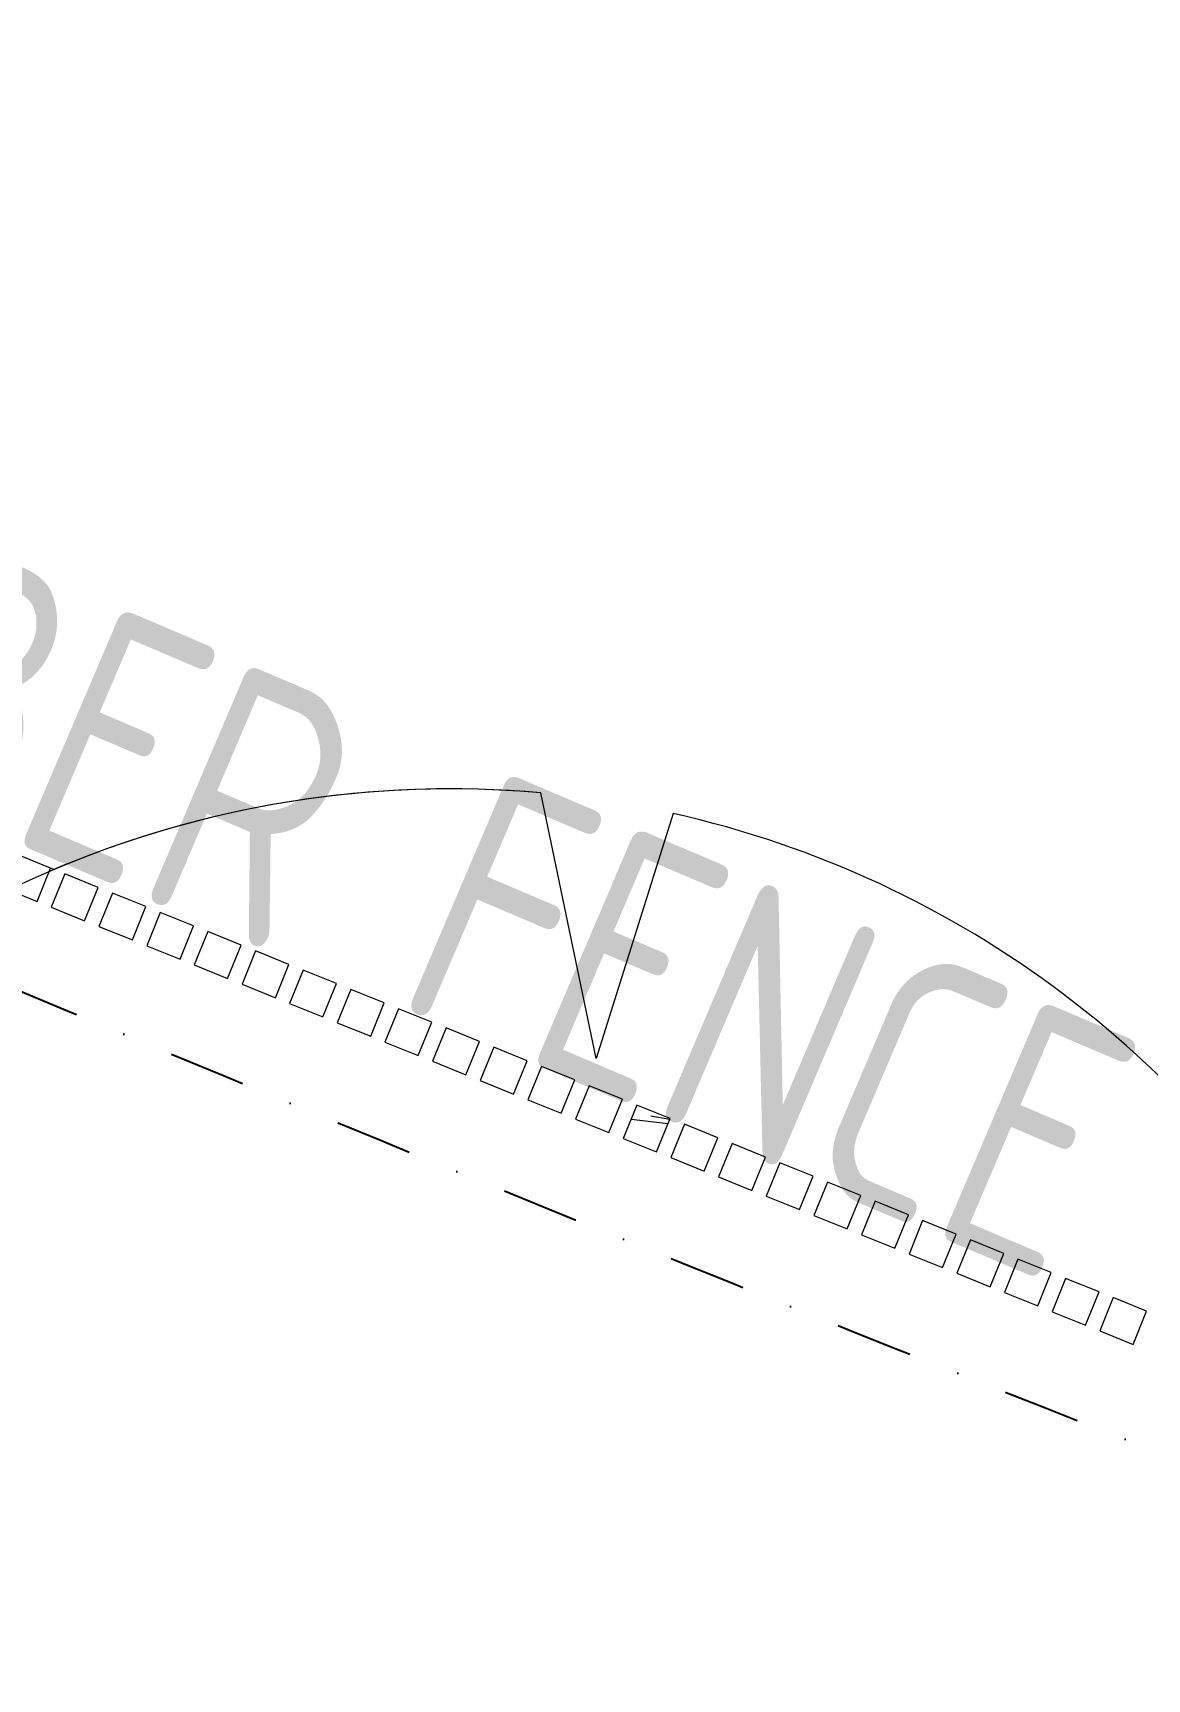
# Model space of a CAD drawing. Header units: millimetres. Extents: x -39027 to 364494, y -35256 to 94895.
# Drawn here: x 167000 to 168083, y 88865 to 90467 of the extents above; entities that cross this region are included whole.
import ezdxf

# ---------------------------------------------------------------- set-up
doc = ezdxf.new("R2010")
doc.units = ezdxf.units.MM
doc.header["$LTSCALE"] = 25
doc.linetypes.add('BG_Dash Dot 3mm', pattern=[7, 3, -2, 0, -2])
for name, color, linetype, lineweight in [('A-DETL-MBND', 4, 'Continuous', 13), ('A-GLAZ-CWMG', 3, 'Continuous', 5), ('C-PROP-LINE', 91, 'BG_Dash Dot 3mm', 25), ('C-TOPO', 251, 'Continuous', 9), ('G-ANNO-TEXT', 231, 'Continuous', 5), ('L-PLNT', 71, 'Continuous', 5)]:
    doc.layers.add(name, color=color, linetype=linetype, lineweight=lineweight)
doc.styles.add('ISOCPEUR', font='isocpeur.ttf', dxfattribs={"width": 0.75, "height": 500})

# ---------------------------------------------------------------- blocks, each defined once
blk = doc.blocks.new('Rectangular Mullion - 35mm Timber Batten_Black_-V44-PROPOSED FIRST FLOOR PLAN')
at = {"layer": 'A-DETL-MBND', "lineweight": 5}
for p, q in [((-17.5, -17.5), (-17.5, 17.5)), ((-17.5, 17.5), (17.5, 17.5)), ((17.5, 17.5), (17.5, -17.5)), ((17.5, -17.5), (-17.5, -17.5))]:
    blk.add_line(p, q, dxfattribs=at)
blk = doc.blocks.new('Rectangular Mullion - 35mm Timber Batten_Black_-V45-PROPOSED FIRST FLOOR PLAN')
at = {"layer": 'A-DETL-MBND', "lineweight": 5}
for p, q in [((-17.5, -17.5), (-17.5, 17.5)), ((-17.5, 17.5), (17.5, 17.5)), ((17.5, 17.5), (17.5, -17.5)), ((17.5, -17.5), (-17.5, -17.5))]:
    blk.add_line(p, q, dxfattribs=at)
blk = doc.blocks.new('Rectangular Mullion - 35mm Timber Batten_Black_-V46-PROPOSED FIRST FLOOR PLAN')
at = {"layer": 'A-DETL-MBND', "lineweight": 5}
for p, q in [((-17.5, -17.5), (-17.5, 17.5)), ((-17.5, 17.5), (17.5, 17.5)), ((17.5, 17.5), (17.5, -17.5)), ((17.5, -17.5), (-17.5, -17.5))]:
    blk.add_line(p, q, dxfattribs=at)
blk = doc.blocks.new('Rectangular Mullion - 35mm Timber Batten_Black_-V47-PROPOSED FIRST FLOOR PLAN')
at = {"layer": 'A-DETL-MBND', "lineweight": 5}
for p, q in [((-17.5, -17.5), (-17.5, 17.5)), ((-17.5, 17.5), (17.5, 17.5)), ((17.5, 17.5), (17.5, -17.5)), ((17.5, -17.5), (-17.5, -17.5))]:
    blk.add_line(p, q, dxfattribs=at)
blk = doc.blocks.new('Rectangular Mullion - 35mm Timber Batten_Black_-V48-PROPOSED FIRST FLOOR PLAN')
at = {"layer": 'A-DETL-MBND', "lineweight": 5}
for p, q in [((-17.5, -17.5), (-17.5, 17.5)), ((-17.5, 17.5), (17.5, 17.5)), ((17.5, 17.5), (17.5, -17.5)), ((17.5, -17.5), (-17.5, -17.5))]:
    blk.add_line(p, q, dxfattribs=at)
blk = doc.blocks.new('Rectangular Mullion - 35mm Timber Batten_Black_-V49-PROPOSED FIRST FLOOR PLAN')
at = {"layer": 'A-DETL-MBND', "lineweight": 5}
for p, q in [((-17.5, -17.5), (-17.5, 17.5)), ((-17.5, 17.5), (17.5, 17.5)), ((17.5, 17.5), (17.5, -17.5)), ((17.5, -17.5), (-17.5, -17.5))]:
    blk.add_line(p, q, dxfattribs=at)
blk = doc.blocks.new('Rectangular Mullion - 35mm Timber Batten_Black_-V50-PROPOSED FIRST FLOOR PLAN')
at = {"layer": 'A-DETL-MBND', "lineweight": 5}
for p, q in [((-17.5, -17.5), (-17.5, 17.5)), ((-17.5, 17.5), (17.5, 17.5)), ((17.5, 17.5), (17.5, -17.5)), ((17.5, -17.5), (-17.5, -17.5))]:
    blk.add_line(p, q, dxfattribs=at)
blk = doc.blocks.new('Rectangular Mullion - 35mm Timber Batten_Black_-V51-PROPOSED FIRST FLOOR PLAN')
at = {"layer": 'A-DETL-MBND', "lineweight": 5}
for p, q in [((-17.5, -17.5), (-17.5, 17.5)), ((-17.5, 17.5), (17.5, 17.5)), ((17.5, 17.5), (17.5, -17.5)), ((17.5, -17.5), (-17.5, -17.5))]:
    blk.add_line(p, q, dxfattribs=at)
blk = doc.blocks.new('Rectangular Mullion - 35mm Timber Batten_Black_-V52-PROPOSED FIRST FLOOR PLAN')
at = {"layer": 'A-DETL-MBND', "lineweight": 5}
for p, q in [((-17.5, -17.5), (-17.5, 17.5)), ((-17.5, 17.5), (17.5, 17.5)), ((17.5, 17.5), (17.5, -17.5)), ((17.5, -17.5), (-17.5, -17.5))]:
    blk.add_line(p, q, dxfattribs=at)
blk = doc.blocks.new('Rectangular Mullion - 35mm Timber Batten_Black_-V53-PROPOSED FIRST FLOOR PLAN')
at = {"layer": 'A-DETL-MBND', "lineweight": 5}
h = blk.add_hatch(dxfattribs=at)
h.set_pattern_fill('FP_20', color=256, style=0, pattern_type=2)
h.set_pattern_definition([(342.749, (10401.33, 12533.75), (-10691.93428, 3408.4868), [122.343, -12111.918]), (326.675, (10518.17, 12497.46), (3605.762, -2132.3304), [155.42, -5025.186]), (292.985, (10648, 12412.1), (941.92, -380.847), [114.947, -1321.893]), (291.137, (10692.92, 12306.26), (7560.45, -19427.28463), [222.826, -22059.793]), (324.99, (10773.27, 12098.424), (-7628.1631, 5436.25745), [135.552, -13419.58]), (337.985, (10884.3, 12020.7), (1322.766, 561.07), [254, -762]), (347.447, (11119.78, 11925.44), (-5017.8325, 1288.417), [123.6, -6056.485]), (343.696, (10298.5, 12279.43), (-8801.3738, 2679.70067), [102.107, -10108.567]), (337.985, (10396.5, 12250.8), (1322.766, 561.07), [152.4, -863.6]), (309.684, (10537.79, 12193.636), (8181.89994, -9752.98374), [150.01, -14851.05]), (285.86, (10633.58, 12078.19), (-1692.01, 6281.6876), [231.684, -11352.5]), (298.696, (10696.9, 11855.33), (3872.74174, -6926.0012), [144.4, -14295.673]), (331.645, (10766.23, 11728.66), (7261.0928, -3791.1956), [184.006, -9016.265]), (349.874, (10928.16, 11641.27), (-14311.02379, 2609.0373), [197.272, -19529.88]), (344.695, (10180.44, 11987.434), (8889.46097, -2371.17666), [173.91, -17217.207]), (334.618, (10348.185, 11941.53), (14740.94124, -6927.80272), [173.02, -17128.838]), (304.295, (10504.5, 11867.36), (-1037.397, 2021.1605), [183.16, -3480.08]), (290.495, (10607.706, 11716.046), (5346.68902, -14125.91575), [165.393, -16373.89]), (323.054, (10665.615, 11561.12), (9297.29536, -6910.3957), [157.726, -15614.836]), (337.985, (10791.7, 11466.3), (1322.766, 561.07), [121.92, -894.08]), (350.98, (10904.7, 11420.62), (9262.8548, -1393.3012), [135.552, -13419.58]), (337.985, (10758.1, 12575.8), (1322.766, 561.07), [3.353, -1012.647]), (114.833, (10832.814, 12381.204), (8712.97424, -18938.42317), [222.826, -22059.793]), (131.42, (10358.4, 11641.5), (-1242.518, 721.568), [90.874, -2180.97]), (149.855, (10298.27, 11709.65), (-5414.9868, 2978.4874), [143.684, -7040.52]), (181.184, (10174.01, 11781.81), (-5465.7766, -246.4002), [77.377, -7660.25]), (311.42, (10832.8, 12381.2), (1242.518, -721.568), [113.59, -2158.253]), (331.275, (10907.964, 12296.023), (-8039.3595, 4473.66674), [173.91, -17217.207]), (348.11, (11060.473, 12212.44), (17169.906134, -3578.632855), [288.98, -28609.032]), (348.29, (10443.23, 12637.36), (6069.25286, -1165.18107), [113.592, -11245.633]), (322.461, (10554.455, 12614.303), (-9152.30965, 7101.30382), [189.804, -18790.642]), (295.106, (10704.96, 12498.655), (-7578.44816, 16299.18031), [194.107, -19216.546]), (303.29, (10787.32, 12322.886), (6860.71724, -10331.3456), [160.644, -15903.726]), (328.523, (10875.49, 12188.6), (4503.1958, -2561.228), [185.403, -5994.684]), (344.567, (11033.61, 12091.793), (-16753.66257, 4665.38177), [265.913, -26325.352]), (346.115, (10348.01, 12401.88), (-5963.3982, 1622.144), [143.684, -7040.52]), (326.675, (10487.5, 12367.4), (3605.762, -2132.3304), [155.42, -5025.186]), (295.475, (10617.36, 12282.01), (-6440.05853, 13662.1457), [165.393, -16373.89]), (292.985, (10688.5, 12132.7), (941.92, -380.847), [186.79, -1250.05]), (320.631, (10761.44, 11960.74), (-10644.67426, 8812.39278), [170.313, -16860.95]), (341.351, (10893.104, 11852.71), (-15413.3556, 5264.8142), [173.02, -17128.838]), (355.088, (11057.04, 11797.384), (10574.52922, -833.81564), [138.19, -13680.903]), (346.731, (10252.8, 12166.4), (7009.7353, -1573.6634), [133.633, -13229.76]), (323.054, (10382.87, 12135.73), (9297.29536, -6910.3957), [157.726, -15614.836]), (305.98, (10508.92, 12040.92), (-3392.78665, 4856.5112), [191.7, -9393.227]), (288.086, (10621.546, 11885.795), (-5332.36425, 16459.65141), [252.37, -24984.547]), (322.04, (10699.89, 11645.9), (-3215.1584, 2685.3507), [147.93, -7248.66]), (343.994, (10816.526, 11554.9), (9829.36488, -2764.31528), [194.107, -19216.546]), (1.184, (11003.11, 11501.38), (5465.7766, 246.4002), [77.377, -7660.25]), (347.447, (10138.55, 11883.82), (-5017.8325, 1288.417), [123.6, -6056.485]), (327.977, (10259.196, 11856.96), (9661.83155, -5973.35872), [175.39, -17363.49]), (300.58, (10407.897, 11763.96), (8518.31275, -14321.84346), [217.433, -21525.916]), (308.93, (10899.36, 12518.68), (5223.5357, -6309.6216), [104.603, -10355.757]), (327.201, (10965.09, 12437.31), (-13876.72194, 8999.13405), [217.196, -21502.404]), (345.11, (11147.66, 12319.66), (-6909.5157, 1967.5874), [245.74, -7945.516])])
h.paths.add_polyline_path([(17.5, 17.5), (17.5, -17.5), (-17.5, -17.5), (-17.5, 17.5)], flags=0)
for p, q in [((-17.5, -17.5), (-17.5, 17.5)), ((-17.5, 17.5), (17.5, 17.5)), ((17.5, 17.5), (17.5, -17.5)), ((17.5, -17.5), (-17.5, -17.5))]:
    blk.add_line(p, q, dxfattribs=at)
blk = doc.blocks.new('Rectangular Mullion - 35mm Timber Batten_Black_-V54-PROPOSED FIRST FLOOR PLAN')
at = {"layer": 'A-DETL-MBND', "lineweight": 5}
h = blk.add_hatch(dxfattribs=at)
h.set_pattern_fill('FP_21', color=256, style=0, pattern_type=2)
h.set_pattern_definition([(342.749, (10351.33, 12533.75), (-10691.93428, 3408.4868), [122.343, -12111.918]), (326.675, (10468.17, 12497.46), (3605.762, -2132.3304), [155.42, -5025.186]), (292.985, (10598, 12412.1), (941.92, -380.847), [114.947, -1321.893]), (291.137, (10642.92, 12306.26), (7560.45, -19427.28463), [222.826, -22059.793]), (324.99, (10723.27, 12098.424), (-7628.1631, 5436.25745), [135.552, -13419.58]), (337.985, (10834.3, 12020.7), (1322.766, 561.07), [254, -762]), (347.447, (11069.78, 11925.44), (-5017.8325, 1288.417), [123.6, -6056.485]), (343.696, (10248.5, 12279.43), (-8801.3738, 2679.70067), [102.107, -10108.567]), (337.985, (10346.5, 12250.8), (1322.766, 561.07), [152.4, -863.6]), (309.684, (10487.79, 12193.636), (8181.89994, -9752.98374), [150.01, -14851.05]), (285.86, (10583.58, 12078.19), (-1692.01, 6281.6876), [231.684, -11352.5]), (298.696, (10646.9, 11855.33), (3872.74174, -6926.0012), [144.4, -14295.673]), (331.645, (10716.23, 11728.66), (7261.0928, -3791.1956), [184.006, -9016.265]), (349.874, (10878.16, 11641.27), (-14311.02379, 2609.0373), [197.272, -19529.88]), (344.695, (10130.44, 11987.434), (8889.46097, -2371.17666), [173.91, -17217.207]), (334.618, (10298.185, 11941.53), (14740.94124, -6927.80272), [173.02, -17128.838]), (304.295, (10454.5, 11867.36), (-1037.397, 2021.1605), [183.16, -3480.08]), (290.495, (10557.706, 11716.046), (5346.68902, -14125.91575), [165.393, -16373.89]), (323.054, (10615.615, 11561.12), (9297.29536, -6910.3957), [157.726, -15614.836]), (337.985, (10741.7, 11466.3), (1322.766, 561.07), [121.92, -894.08]), (350.98, (10854.7, 11420.62), (9262.8548, -1393.3012), [135.552, -13419.58]), (337.985, (10708.1, 12575.8), (1322.766, 561.07), [3.353, -1012.647]), (114.833, (10782.814, 12381.204), (8712.97424, -18938.42317), [222.826, -22059.793]), (131.42, (10308.4, 11641.5), (-1242.518, 721.568), [90.874, -2180.97]), (149.855, (10248.27, 11709.65), (-5414.9868, 2978.4874), [143.684, -7040.52]), (181.184, (10124.01, 11781.81), (-5465.7766, -246.4002), [77.377, -7660.25]), (311.42, (10782.8, 12381.2), (1242.518, -721.568), [113.59, -2158.253]), (331.275, (10857.964, 12296.023), (-8039.3595, 4473.66674), [173.91, -17217.207]), (348.11, (11010.473, 12212.44), (17169.906134, -3578.632855), [288.98, -28609.032]), (348.29, (10393.23, 12637.36), (6069.25286, -1165.18107), [113.592, -11245.633]), (322.461, (10504.455, 12614.303), (-9152.30965, 7101.30382), [189.804, -18790.642]), (295.106, (10654.96, 12498.655), (-7578.44816, 16299.18031), [194.107, -19216.546]), (303.29, (10737.32, 12322.886), (6860.71724, -10331.3456), [160.644, -15903.726]), (328.523, (10825.49, 12188.6), (4503.1958, -2561.228), [185.403, -5994.684]), (344.567, (10983.61, 12091.793), (-16753.66257, 4665.38177), [265.913, -26325.352]), (346.115, (10298.01, 12401.88), (-5963.3982, 1622.144), [143.684, -7040.52]), (326.675, (10437.5, 12367.4), (3605.762, -2132.3304), [155.42, -5025.186]), (295.475, (10567.36, 12282.01), (-6440.05853, 13662.1457), [165.393, -16373.89]), (292.985, (10638.5, 12132.7), (941.92, -380.847), [186.79, -1250.05]), (320.631, (10711.44, 11960.74), (-10644.67426, 8812.39278), [170.313, -16860.95]), (341.351, (10843.104, 11852.71), (-15413.3556, 5264.8142), [173.02, -17128.838]), (355.088, (11007.04, 11797.384), (10574.52922, -833.81564), [138.19, -13680.903]), (346.731, (10202.8, 12166.4), (7009.7353, -1573.6634), [133.633, -13229.76]), (323.054, (10332.87, 12135.73), (9297.29536, -6910.3957), [157.726, -15614.836]), (305.98, (10458.92, 12040.92), (-3392.78665, 4856.5112), [191.7, -9393.227]), (288.086, (10571.546, 11885.795), (-5332.36425, 16459.65141), [252.37, -24984.547]), (322.04, (10649.89, 11645.9), (-3215.1584, 2685.3507), [147.93, -7248.66]), (343.994, (10766.526, 11554.9), (9829.36488, -2764.31528), [194.107, -19216.546]), (1.184, (10953.11, 11501.38), (5465.7766, 246.4002), [77.377, -7660.25]), (347.447, (10088.55, 11883.82), (-5017.8325, 1288.417), [123.6, -6056.485]), (327.977, (10209.196, 11856.96), (9661.83155, -5973.35872), [175.39, -17363.49]), (300.58, (10357.897, 11763.96), (8518.31275, -14321.84346), [217.433, -21525.916]), (308.93, (10849.36, 12518.68), (5223.5357, -6309.6216), [104.603, -10355.757]), (327.201, (10915.09, 12437.31), (-13876.72194, 8999.13405), [217.196, -21502.404]), (345.11, (11097.66, 12319.66), (-6909.5157, 1967.5874), [245.74, -7945.516])])
h.paths.add_polyline_path([(17.5, 17.5), (17.5, -17.5), (-17.5, -17.5), (-17.5, 17.5)], flags=0)
for p, q in [((-17.5, -17.5), (-17.5, 17.5)), ((-17.5, 17.5), (17.5, 17.5)), ((17.5, 17.5), (17.5, -17.5)), ((17.5, -17.5), (-17.5, -17.5))]:
    blk.add_line(p, q, dxfattribs=at)
blk = doc.blocks.new('Rectangular Mullion - 35mm Timber Batten_Black_-V55-PROPOSED FIRST FLOOR PLAN')
at = {"layer": 'A-DETL-MBND', "lineweight": 5}
for p, q in [((-17.5, -17.5), (-17.5, 17.5)), ((-17.5, 17.5), (17.5, 17.5)), ((17.5, 17.5), (17.5, -17.5)), ((17.5, -17.5), (-17.5, -17.5))]:
    blk.add_line(p, q, dxfattribs=at)
blk = doc.blocks.new('Rectangular Mullion - 35mm Timber Batten_Black_-V56-PROPOSED FIRST FLOOR PLAN')
at = {"layer": 'A-DETL-MBND', "lineweight": 5}
for p, q in [((-17.5, -17.5), (-17.5, 17.5)), ((-17.5, 17.5), (17.5, 17.5)), ((17.5, 17.5), (17.5, -17.5)), ((17.5, -17.5), (-17.5, -17.5))]:
    blk.add_line(p, q, dxfattribs=at)
blk = doc.blocks.new('Rectangular Mullion - 35mm Timber Batten_Black_-V57-PROPOSED FIRST FLOOR PLAN')
at = {"layer": 'A-DETL-MBND', "lineweight": 5}
h = blk.add_hatch(dxfattribs=at)
h.set_pattern_fill('FP_22', color=256, style=0, pattern_type=2)
h.set_pattern_definition([(342.749, (10201.33, 12533.75), (-10691.93428, 3408.4868), [122.343, -12111.918]), (326.675, (10318.17, 12497.46), (3605.762, -2132.3304), [155.42, -5025.186]), (292.985, (10448, 12412.1), (941.92, -380.847), [114.947, -1321.893]), (291.137, (10492.92, 12306.26), (7560.45, -19427.28463), [222.826, -22059.793]), (324.99, (10573.27, 12098.424), (-7628.1631, 5436.25745), [135.552, -13419.58]), (337.985, (10684.3, 12020.7), (1322.766, 561.07), [254, -762]), (347.447, (10919.78, 11925.44), (-5017.8325, 1288.417), [123.6, -6056.485]), (343.696, (10098.5, 12279.43), (-8801.3738, 2679.70067), [102.107, -10108.567]), (337.985, (10196.5, 12250.8), (1322.766, 561.07), [152.4, -863.6]), (309.684, (10337.79, 12193.636), (8181.89994, -9752.98374), [150.01, -14851.05]), (285.86, (10433.58, 12078.19), (-1692.01, 6281.6876), [231.684, -11352.5]), (298.696, (10496.9, 11855.33), (3872.74174, -6926.0012), [144.4, -14295.673]), (331.645, (10566.23, 11728.66), (7261.0928, -3791.1956), [184.006, -9016.265]), (349.874, (10728.16, 11641.27), (-14311.02379, 2609.0373), [197.272, -19529.88]), (344.695, (9980.44, 11987.434), (8889.46097, -2371.17666), [173.91, -17217.207]), (334.618, (10148.185, 11941.53), (14740.94124, -6927.80272), [173.02, -17128.838]), (304.295, (10304.5, 11867.36), (-1037.397, 2021.1605), [183.16, -3480.08]), (290.495, (10407.706, 11716.046), (5346.68902, -14125.91575), [165.393, -16373.89]), (323.054, (10465.615, 11561.12), (9297.29536, -6910.3957), [157.726, -15614.836]), (337.985, (10591.7, 11466.3), (1322.766, 561.07), [121.92, -894.08]), (350.98, (10704.7, 11420.62), (9262.8548, -1393.3012), [135.552, -13419.58]), (337.985, (10558.1, 12575.8), (1322.766, 561.07), [3.353, -1012.647]), (114.833, (10632.814, 12381.204), (8712.97424, -18938.42317), [222.826, -22059.793]), (131.42, (10158.4, 11641.5), (-1242.518, 721.568), [90.874, -2180.97]), (149.855, (10098.27, 11709.65), (-5414.9868, 2978.4874), [143.684, -7040.52]), (181.184, (9974.01, 11781.81), (-5465.7766, -246.4002), [77.377, -7660.25]), (311.42, (10632.8, 12381.2), (1242.518, -721.568), [113.59, -2158.253]), (331.275, (10707.964, 12296.023), (-8039.3595, 4473.66674), [173.91, -17217.207]), (348.11, (10860.473, 12212.44), (17169.906134, -3578.632855), [288.98, -28609.032]), (348.29, (10243.23, 12637.36), (6069.25286, -1165.18107), [113.592, -11245.633]), (322.461, (10354.455, 12614.303), (-9152.30965, 7101.30382), [189.804, -18790.642]), (295.106, (10504.96, 12498.655), (-7578.44816, 16299.18031), [194.107, -19216.546]), (303.29, (10587.32, 12322.886), (6860.71724, -10331.3456), [160.644, -15903.726]), (328.523, (10675.49, 12188.6), (4503.1958, -2561.228), [185.403, -5994.684]), (344.567, (10833.61, 12091.793), (-16753.66257, 4665.38177), [265.913, -26325.352]), (346.115, (10148.01, 12401.88), (-5963.3982, 1622.144), [143.684, -7040.52]), (326.675, (10287.5, 12367.4), (3605.762, -2132.3304), [155.42, -5025.186]), (295.475, (10417.36, 12282.01), (-6440.05853, 13662.1457), [165.393, -16373.89]), (292.985, (10488.5, 12132.7), (941.92, -380.847), [186.79, -1250.05]), (320.631, (10561.44, 11960.74), (-10644.67426, 8812.39278), [170.313, -16860.95]), (341.351, (10693.104, 11852.71), (-15413.3556, 5264.8142), [173.02, -17128.838]), (355.088, (10857.04, 11797.384), (10574.5292, -833.81564), [138.19, -13680.903]), (346.731, (10052.8, 12166.4), (7009.7353, -1573.6634), [133.633, -13229.76]), (323.054, (10182.87, 12135.73), (9297.29536, -6910.3957), [157.726, -15614.836]), (305.98, (10308.92, 12040.92), (-3392.78665, 4856.5112), [191.7, -9393.227]), (288.086, (10421.546, 11885.795), (-5332.36425, 16459.65141), [252.37, -24984.547]), (322.04, (10499.89, 11645.9), (-3215.1584, 2685.3507), [147.93, -7248.66]), (343.994, (10616.526, 11554.9), (9829.36488, -2764.31528), [194.107, -19216.546]), (1.184, (10803.11, 11501.38), (5465.7766, 246.4002), [77.377, -7660.25]), (347.447, (9938.55, 11883.82), (-5017.8325, 1288.417), [123.6, -6056.485]), (327.977, (10059.196, 11856.96), (9661.83155, -5973.35872), [175.39, -17363.49]), (300.58, (10207.897, 11763.96), (8518.31275, -14321.84346), [217.433, -21525.916]), (308.93, (10699.36, 12518.68), (5223.5357, -6309.6216), [104.603, -10355.757]), (327.201, (10765.09, 12437.31), (-13876.72194, 8999.13405), [217.196, -21502.404]), (345.11, (10947.66, 12319.66), (-6909.5157, 1967.5874), [245.74, -7945.516])])
h.paths.add_polyline_path([(17.5, 17.5), (17.5, -17.5), (-17.5, -17.5), (-17.5, 17.5)], flags=0)
for p, q in [((-17.5, -17.5), (-17.5, 17.5)), ((-17.5, 17.5), (17.5, 17.5)), ((17.5, 17.5), (17.5, -17.5)), ((17.5, -17.5), (-17.5, -17.5))]:
    blk.add_line(p, q, dxfattribs=at)
blk = doc.blocks.new('Rectangular Mullion - 35mm Timber Batten_Black_-V58-PROPOSED FIRST FLOOR PLAN')
at = {"layer": 'A-DETL-MBND', "lineweight": 5}
for p, q in [((-17.5, -17.5), (-17.5, 17.5)), ((-17.5, 17.5), (17.5, 17.5)), ((17.5, 17.5), (17.5, -17.5)), ((17.5, -17.5), (-17.5, -17.5))]:
    blk.add_line(p, q, dxfattribs=at)
blk = doc.blocks.new('Rectangular Mullion - 35mm Timber Batten_Black_-V59-PROPOSED FIRST FLOOR PLAN')
at = {"layer": 'A-DETL-MBND', "lineweight": 5}
h = blk.add_hatch(dxfattribs=at)
h.set_pattern_fill('FP_23', color=256, style=0, pattern_type=2)
h.set_pattern_definition([(342.749, (10101.33, 12533.75), (-10691.93428, 3408.4868), [122.343, -12111.918]), (326.675, (10218.17, 12497.46), (3605.762, -2132.3304), [155.42, -5025.186]), (292.985, (10348, 12412.1), (941.92, -380.847), [114.947, -1321.893]), (291.137, (10392.92, 12306.26), (7560.45, -19427.28463), [222.826, -22059.793]), (324.99, (10473.27, 12098.424), (-7628.1631, 5436.25745), [135.552, -13419.58]), (337.985, (10584.3, 12020.7), (1322.766, 561.07), [254, -762]), (347.447, (10819.78, 11925.44), (-5017.8325, 1288.417), [123.6, -6056.485]), (343.696, (9998.5, 12279.43), (-8801.3738, 2679.70067), [102.107, -10108.567]), (337.985, (10096.5, 12250.8), (1322.766, 561.07), [152.4, -863.6]), (309.684, (10237.79, 12193.636), (8181.89994, -9752.98374), [150.01, -14851.05]), (285.86, (10333.58, 12078.19), (-1692.01, 6281.6876), [231.684, -11352.5]), (298.696, (10396.9, 11855.33), (3872.74174, -6926.0012), [144.4, -14295.673]), (331.645, (10466.23, 11728.66), (7261.0928, -3791.1956), [184.006, -9016.265]), (349.874, (10628.16, 11641.27), (-14311.02379, 2609.0373), [197.272, -19529.88]), (344.695, (9880.44, 11987.434), (8889.46097, -2371.17666), [173.91, -17217.207]), (334.618, (10048.185, 11941.53), (14740.94124, -6927.80272), [173.02, -17128.838]), (304.295, (10204.5, 11867.36), (-1037.397, 2021.1605), [183.16, -3480.08]), (290.495, (10307.706, 11716.046), (5346.68902, -14125.91575), [165.393, -16373.89]), (323.054, (10365.615, 11561.12), (9297.29536, -6910.3957), [157.726, -15614.836]), (337.985, (10491.7, 11466.3), (1322.766, 561.07), [121.92, -894.08]), (350.98, (10604.7, 11420.62), (9262.8548, -1393.3012), [135.552, -13419.58]), (337.985, (10458.1, 12575.8), (1322.766, 561.07), [3.353, -1012.647]), (114.833, (10532.814, 12381.204), (8712.97424, -18938.42317), [222.826, -22059.793]), (131.42, (10058.4, 11641.5), (-1242.518, 721.568), [90.874, -2180.97]), (149.855, (9998.27, 11709.65), (-5414.9868, 2978.4874), [143.684, -7040.52]), (181.184, (9874.01, 11781.81), (-5465.7766, -246.4002), [77.377, -7660.25]), (311.42, (10532.8, 12381.2), (1242.518, -721.568), [113.59, -2158.253]), (331.275, (10607.964, 12296.023), (-8039.3595, 4473.66674), [173.91, -17217.207]), (348.11, (10760.473, 12212.44), (17169.906134, -3578.632855), [288.98, -28609.032]), (348.29, (10143.23, 12637.36), (6069.25286, -1165.18107), [113.592, -11245.633]), (322.461, (10254.455, 12614.303), (-9152.30965, 7101.30382), [189.804, -18790.642]), (295.106, (10404.96, 12498.655), (-7578.44816, 16299.18031), [194.107, -19216.546]), (303.29, (10487.32, 12322.886), (6860.71724, -10331.3456), [160.644, -15903.726]), (328.523, (10575.49, 12188.6), (4503.1958, -2561.228), [185.403, -5994.684]), (344.567, (10733.61, 12091.793), (-16753.66257, 4665.38177), [265.913, -26325.352]), (346.115, (10048.01, 12401.88), (-5963.3982, 1622.144), [143.684, -7040.52]), (326.675, (10187.5, 12367.4), (3605.762, -2132.3304), [155.42, -5025.186]), (295.475, (10317.36, 12282.01), (-6440.05853, 13662.1457), [165.393, -16373.89]), (292.985, (10388.5, 12132.7), (941.92, -380.847), [186.79, -1250.05]), (320.631, (10461.44, 11960.74), (-10644.67426, 8812.39278), [170.313, -16860.95]), (341.351, (10593.104, 11852.71), (-15413.3556, 5264.8142), [173.02, -17128.838]), (355.088, (10757.04, 11797.384), (10574.5292, -833.81564), [138.19, -13680.903]), (346.731, (9952.8, 12166.4), (7009.7353, -1573.6634), [133.633, -13229.76]), (323.054, (10082.87, 12135.73), (9297.29536, -6910.3957), [157.726, -15614.836]), (305.98, (10208.92, 12040.92), (-3392.78665, 4856.5112), [191.7, -9393.227]), (288.086, (10321.546, 11885.795), (-5332.36425, 16459.65141), [252.37, -24984.547]), (322.04, (10399.89, 11645.9), (-3215.1584, 2685.3507), [147.93, -7248.66]), (343.994, (10516.526, 11554.9), (9829.36488, -2764.31528), [194.107, -19216.546]), (1.184, (10703.11, 11501.38), (5465.7766, 246.4002), [77.377, -7660.25]), (347.447, (9838.55, 11883.82), (-5017.8325, 1288.417), [123.6, -6056.485]), (327.977, (9959.196, 11856.96), (9661.83155, -5973.35872), [175.39, -17363.49]), (300.58, (10107.897, 11763.96), (8518.31275, -14321.84346), [217.433, -21525.916]), (308.93, (10599.36, 12518.68), (5223.5357, -6309.6216), [104.603, -10355.757]), (327.201, (10665.09, 12437.31), (-13876.72194, 8999.13405), [217.196, -21502.404]), (345.11, (10847.66, 12319.66), (-6909.5157, 1967.5874), [245.74, -7945.516])])
h.paths.add_polyline_path([(17.5, 17.5), (17.5, -17.5), (-17.5, -17.5), (-17.5, 17.5)], flags=0)
for p, q in [((-17.5, -17.5), (-17.5, 17.5)), ((-17.5, 17.5), (17.5, 17.5)), ((17.5, 17.5), (17.5, -17.5)), ((17.5, -17.5), (-17.5, -17.5))]:
    blk.add_line(p, q, dxfattribs=at)
blk = doc.blocks.new('Rectangular Mullion - 35mm Timber Batten_Black_-V60-PROPOSED FIRST FLOOR PLAN')
at = {"layer": 'A-DETL-MBND', "lineweight": 5}
for p, q in [((-17.5, -17.5), (-17.5, 17.5)), ((-17.5, 17.5), (17.5, 17.5)), ((17.5, 17.5), (17.5, -17.5)), ((17.5, -17.5), (-17.5, -17.5))]:
    blk.add_line(p, q, dxfattribs=at)
blk = doc.blocks.new('Rectangular Mullion - 35mm Timber Batten_Black_-V61-PROPOSED FIRST FLOOR PLAN')
at = {"layer": 'A-DETL-MBND', "lineweight": 5}
for p, q in [((-17.5, -17.5), (-17.5, 17.5)), ((-17.5, 17.5), (17.5, 17.5)), ((17.5, 17.5), (17.5, -17.5)), ((17.5, -17.5), (-17.5, -17.5))]:
    blk.add_line(p, q, dxfattribs=at)
blk = doc.blocks.new('Rectangular Mullion - 35mm Timber Batten_Black_-V62-PROPOSED FIRST FLOOR PLAN')
at = {"layer": 'A-DETL-MBND', "lineweight": 5}
h = blk.add_hatch(dxfattribs=at)
h.set_pattern_fill('FP_24', color=256, style=0, pattern_type=2)
h.set_pattern_definition([(342.749, (9951.33, 12533.75), (-10691.93428, 3408.4868), [122.343, -12111.918]), (326.675, (10068.17, 12497.46), (3605.762, -2132.3304), [155.42, -5025.186]), (292.985, (10198, 12412.1), (941.92, -380.847), [114.947, -1321.893]), (291.137, (10242.92, 12306.26), (7560.45, -19427.28463), [222.826, -22059.793]), (324.99, (10323.27, 12098.424), (-7628.1631, 5436.25745), [135.552, -13419.58]), (337.985, (10434.3, 12020.7), (1322.766, 561.07), [254, -762]), (347.447, (10669.78, 11925.44), (-5017.8325, 1288.417), [123.6, -6056.485]), (343.696, (9848.5, 12279.43), (-8801.3738, 2679.70067), [102.107, -10108.567]), (337.985, (9946.5, 12250.8), (1322.766, 561.07), [152.4, -863.6]), (309.684, (10087.79, 12193.636), (8181.89994, -9752.98374), [150.01, -14851.05]), (285.86, (10183.58, 12078.19), (-1692.01, 6281.6876), [231.684, -11352.5]), (298.696, (10246.9, 11855.33), (3872.74174, -6926.0012), [144.4, -14295.673]), (331.645, (10316.23, 11728.66), (7261.0928, -3791.1956), [184.006, -9016.265]), (349.874, (10478.16, 11641.27), (-14311.02379, 2609.0373), [197.272, -19529.88]), (344.695, (9730.44, 11987.434), (8889.46097, -2371.17666), [173.91, -17217.207]), (334.618, (9898.185, 11941.53), (14740.94124, -6927.80272), [173.02, -17128.838]), (304.295, (10054.5, 11867.36), (-1037.397, 2021.1605), [183.16, -3480.08]), (290.495, (10157.706, 11716.046), (5346.68902, -14125.91575), [165.393, -16373.89]), (323.054, (10215.615, 11561.12), (9297.29536, -6910.3957), [157.726, -15614.836]), (337.985, (10341.7, 11466.3), (1322.766, 561.07), [121.92, -894.08]), (350.98, (10454.7, 11420.62), (9262.8548, -1393.3012), [135.552, -13419.58]), (337.985, (10308.1, 12575.8), (1322.766, 561.07), [3.353, -1012.647]), (114.833, (10382.814, 12381.204), (8712.97424, -18938.42317), [222.826, -22059.793]), (131.42, (9908.4, 11641.5), (-1242.518, 721.568), [90.874, -2180.97]), (149.855, (9848.27, 11709.65), (-5414.9868, 2978.4874), [143.684, -7040.52]), (181.184, (9724.01, 11781.81), (-5465.7766, -246.4002), [77.377, -7660.25]), (311.42, (10382.8, 12381.2), (1242.518, -721.568), [113.59, -2158.253]), (331.275, (10457.964, 12296.023), (-8039.3595, 4473.66674), [173.91, -17217.207]), (348.11, (10610.473, 12212.44), (17169.906134, -3578.632855), [288.98, -28609.032]), (348.29, (9993.23, 12637.36), (6069.25286, -1165.18107), [113.592, -11245.633]), (322.461, (10104.455, 12614.303), (-9152.30965, 7101.30382), [189.804, -18790.642]), (295.106, (10254.96, 12498.655), (-7578.44816, 16299.18031), [194.107, -19216.546]), (303.29, (10337.32, 12322.886), (6860.71724, -10331.3456), [160.644, -15903.726]), (328.523, (10425.49, 12188.6), (4503.1958, -2561.228), [185.403, -5994.684]), (344.567, (10583.61, 12091.793), (-16753.66257, 4665.38177), [265.913, -26325.352]), (346.115, (9898.01, 12401.88), (-5963.3982, 1622.144), [143.684, -7040.52]), (326.675, (10037.5, 12367.4), (3605.762, -2132.3304), [155.42, -5025.186]), (295.475, (10167.36, 12282.01), (-6440.05853, 13662.1457), [165.393, -16373.89]), (292.985, (10238.5, 12132.7), (941.92, -380.847), [186.79, -1250.05]), (320.631, (10311.44, 11960.74), (-10644.67426, 8812.39278), [170.313, -16860.95]), (341.351, (10443.104, 11852.71), (-15413.3556, 5264.8142), [173.02, -17128.838]), (355.088, (10607.04, 11797.384), (10574.5292, -833.81564), [138.19, -13680.903]), (346.731, (9802.8, 12166.4), (7009.7353, -1573.6634), [133.633, -13229.76]), (323.054, (9932.87, 12135.73), (9297.29536, -6910.3957), [157.726, -15614.836]), (305.98, (10058.92, 12040.92), (-3392.78665, 4856.5112), [191.7, -9393.227]), (288.086, (10171.546, 11885.795), (-5332.36425, 16459.65141), [252.37, -24984.547]), (322.04, (10249.89, 11645.9), (-3215.1584, 2685.3507), [147.93, -7248.66]), (343.994, (10366.526, 11554.9), (9829.36488, -2764.31528), [194.107, -19216.546]), (1.184, (10553.11, 11501.38), (5465.7766, 246.4002), [77.377, -7660.25]), (347.447, (9688.55, 11883.82), (-5017.8325, 1288.417), [123.6, -6056.485]), (327.977, (9809.196, 11856.96), (9661.83155, -5973.35872), [175.39, -17363.49]), (300.58, (9957.897, 11763.96), (8518.31275, -14321.84346), [217.433, -21525.916]), (308.93, (10449.36, 12518.68), (5223.5357, -6309.6216), [104.603, -10355.757]), (327.201, (10515.09, 12437.31), (-13876.72194, 8999.13405), [217.196, -21502.404]), (345.11, (10697.66, 12319.66), (-6909.5157, 1967.5874), [245.74, -7945.516])])
h.paths.add_polyline_path([(17.5, 17.5), (17.5, -17.5), (-17.5, -17.5), (-17.5, 17.5)], flags=0)
for p, q in [((-17.5, -17.5), (-17.5, 17.5)), ((-17.5, 17.5), (17.5, 17.5)), ((17.5, 17.5), (17.5, -17.5)), ((17.5, -17.5), (-17.5, -17.5))]:
    blk.add_line(p, q, dxfattribs=at)
blk = doc.blocks.new('Rectangular Mullion - 35mm Timber Batten_Black_-V63-PROPOSED FIRST FLOOR PLAN')
at = {"layer": 'A-DETL-MBND', "lineweight": 5}
for p, q in [((-17.5, -17.5), (-17.5, 17.5)), ((-17.5, 17.5), (17.5, 17.5)), ((17.5, 17.5), (17.5, -17.5)), ((17.5, -17.5), (-17.5, -17.5))]:
    blk.add_line(p, q, dxfattribs=at)
blk = doc.blocks.new('Rectangular Mullion - 35mm Timber Batten_Black_-V64-PROPOSED FIRST FLOOR PLAN')
at = {"layer": 'A-DETL-MBND', "lineweight": 5}
for p, q in [((-17.5, -17.5), (-17.5, 17.5)), ((-17.5, 17.5), (17.5, 17.5)), ((17.5, 17.5), (17.5, -17.5)), ((17.5, -17.5), (-17.5, -17.5))]:
    blk.add_line(p, q, dxfattribs=at)
blk = doc.blocks.new('Rectangular Mullion - 35mm Timber Batten_Black_-V65-PROPOSED FIRST FLOOR PLAN')
at = {"layer": 'A-DETL-MBND', "lineweight": 5}
for p, q in [((-17.5, -17.5), (-17.5, 17.5)), ((-17.5, 17.5), (17.5, 17.5)), ((17.5, 17.5), (17.5, -17.5)), ((17.5, -17.5), (-17.5, -17.5))]:
    blk.add_line(p, q, dxfattribs=at)
blk = doc.blocks.new('Rectangular Mullion - 35mm Timber Batten_Black_-V66-PROPOSED FIRST FLOOR PLAN')
at = {"layer": 'A-DETL-MBND', "lineweight": 5}
for p, q in [((-17.5, -17.5), (-17.5, 17.5)), ((-17.5, 17.5), (17.5, 17.5)), ((17.5, 17.5), (17.5, -17.5)), ((17.5, -17.5), (-17.5, -17.5))]:
    blk.add_line(p, q, dxfattribs=at)
blk = doc.blocks.new('Rectangular Mullion - 35mm Timber Batten_Black_-V67-PROPOSED FIRST FLOOR PLAN')
at = {"layer": 'A-DETL-MBND', "lineweight": 5}
for p, q in [((-17.5, -17.5), (-17.5, 17.5)), ((-17.5, 17.5), (17.5, 17.5)), ((17.5, 17.5), (17.5, -17.5)), ((17.5, -17.5), (-17.5, -17.5))]:
    blk.add_line(p, q, dxfattribs=at)
blk = doc.blocks.new('PLANTING_Coloured tree scaleable - 2_5 Meters-V224-PROPOSED FIRST FLOOR PLAN')
at = {"layer": 'A-DETL-MBND', "lineweight": 5}
for p, q in [((-179.7, 972.6), (-155, 724.1)), ((-179.7, 972.6), (-155, 724.1)), ((-155, 724.1), (-305.8, 940.5)), ((-155, 724.1), (-305.8, 940.5))]:
    blk.add_line(p, q, dxfattribs=at)
for start, end in [(51.5512, 100.4622), (51.5512, 100.4622), (108.0083, 145.6274), (108.0083, 136.3912)]:
    blk.add_arc((-0.1, 0), 989, start, end, dxfattribs=at)
blk = doc.blocks.new('Family - ___-1009153-PROPOSED FIRST FLOOR PLAN')
at = {"layer": 'C-PROP-LINE'}
blk.add_arc((14652.7, 63546.4), 51820, 244.73749, 256.36333, dxfattribs=at)

msp = doc.modelspace()

# ---------------------------------------------------------------- linework, layer by layer
at = {"layer": 'C-TOPO'}
msp.add_line((167020.9, 89652.6), (167016.8, 89654.2), dxfattribs=at)

# ---------------------------------------------------------------- block references
at = {"layer": 'A-GLAZ-CWMG', "lineweight": 5, "extrusion": (0, 0, -1), "rotation": 202.0150672995229}
for name, p in [('Rectangular Mullion - 35mm Timber Batten_Black_-V44-PROPOSED FIRST FLOOR PLAN', (-166994, 89644.5)), ('Rectangular Mullion - 35mm Timber Batten_Black_-V45-PROPOSED FIRST FLOOR PLAN', (-167040.3, 89625.8)), ('Rectangular Mullion - 35mm Timber Batten_Black_-V46-PROPOSED FIRST FLOOR PLAN', (-167086.7, 89607.1)), ('Rectangular Mullion - 35mm Timber Batten_Black_-V47-PROPOSED FIRST FLOOR PLAN', (-167133.1, 89588.3)), ('Rectangular Mullion - 35mm Timber Batten_Black_-V48-PROPOSED FIRST FLOOR PLAN', (-167179.4, 89569.6)), ('Rectangular Mullion - 35mm Timber Batten_Black_-V49-PROPOSED FIRST FLOOR PLAN', (-167225.8, 89550.8)), ('Rectangular Mullion - 35mm Timber Batten_Black_-V50-PROPOSED FIRST FLOOR PLAN', (-167272.1, 89532.1)), ('Rectangular Mullion - 35mm Timber Batten_Black_-V51-PROPOSED FIRST FLOOR PLAN', (-167318.5, 89513.3)), ('Rectangular Mullion - 35mm Timber Batten_Black_-V52-PROPOSED FIRST FLOOR PLAN', (-167364.8, 89494.6)), ('Rectangular Mullion - 35mm Timber Batten_Black_-V53-PROPOSED FIRST FLOOR PLAN', (-167411.2, 89475.9)), ('Rectangular Mullion - 35mm Timber Batten_Black_-V54-PROPOSED FIRST FLOOR PLAN', (-167457.5, 89457.1)), ('Rectangular Mullion - 35mm Timber Batten_Black_-V55-PROPOSED FIRST FLOOR PLAN', (-167503.9, 89438.4)), ('Rectangular Mullion - 35mm Timber Batten_Black_-V56-PROPOSED FIRST FLOOR PLAN', (-167550.2, 89419.6)), ('Rectangular Mullion - 35mm Timber Batten_Black_-V57-PROPOSED FIRST FLOOR PLAN', (-167596.6, 89400.9)), ('Rectangular Mullion - 35mm Timber Batten_Black_-V58-PROPOSED FIRST FLOOR PLAN', (-167643, 89382.2)), ('Rectangular Mullion - 35mm Timber Batten_Black_-V59-PROPOSED FIRST FLOOR PLAN', (-167689.3, 89363.4)), ('Rectangular Mullion - 35mm Timber Batten_Black_-V60-PROPOSED FIRST FLOOR PLAN', (-167735.7, 89344.7)), ('Rectangular Mullion - 35mm Timber Batten_Black_-V61-PROPOSED FIRST FLOOR PLAN', (-167782, 89325.9)), ('Rectangular Mullion - 35mm Timber Batten_Black_-V62-PROPOSED FIRST FLOOR PLAN', (-167828.4, 89307.2)), ('Rectangular Mullion - 35mm Timber Batten_Black_-V63-PROPOSED FIRST FLOOR PLAN', (-167874.7, 89288.4)), ('Rectangular Mullion - 35mm Timber Batten_Black_-V64-PROPOSED FIRST FLOOR PLAN', (-167921.1, 89269.7)), ('Rectangular Mullion - 35mm Timber Batten_Black_-V65-PROPOSED FIRST FLOOR PLAN', (-167967.4, 89251)), ('Rectangular Mullion - 35mm Timber Batten_Black_-V66-PROPOSED FIRST FLOOR PLAN', (-168013.8, 89232.2)), ('Rectangular Mullion - 35mm Timber Batten_Black_-V67-PROPOSED FIRST FLOOR PLAN', (-168060.1, 89213.5))]:
    msp.add_blockref(name, p, dxfattribs=at)
at = {"layer": 'C-PROP-LINE'}
msp.add_blockref('Family - ___-1009153-PROPOSED FIRST FLOOR PLAN', (172355.8, 73784.3), dxfattribs=at)
at = {"layer": 'L-PLNT', "lineweight": 5, "rotation": 336.8993779194267}
msp.add_blockref('PLANTING_Coloured tree scaleable - 2_5 Meters-V224-PROPOSED FIRST FLOOR PLAN', (167406.1, 88742.2), dxfattribs=at)

# ---------------------------------------------------------------- texts
at = {"layer": 'G-ANNO-TEXT', "color": 7, "lineweight": 13, "insert": (167052.8, 89919.8), "char_height": 250, "width": 2571, "attachment_point": 2, "rotation": 336.8994, "line_spacing_factor": 1.153846, "style": 'ISOCPEUR'}
msp.add_mtext('1.9M TIMBER FENCE', dxfattribs=at)

doc.saveas('drawing.dxf')
